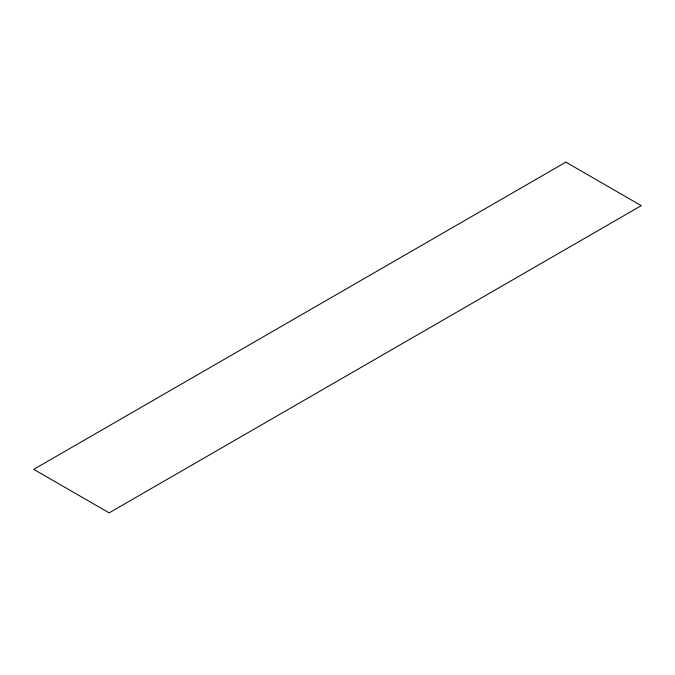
<?xml version="1.0" encoding="UTF-8"?>
<svg xmlns="http://www.w3.org/2000/svg" width="675" height="675" viewBox="0 0 675 675"><rect width="100%" height="100%" fill="white"/><g stroke="black" fill="none" stroke-linecap="round" stroke-linejoin="round"><path stroke-width="1.01" d="M565.869 162.135L33.75 469.344L109.131 512.865L641.25 205.656L565.869 162.135"/></g></svg>
